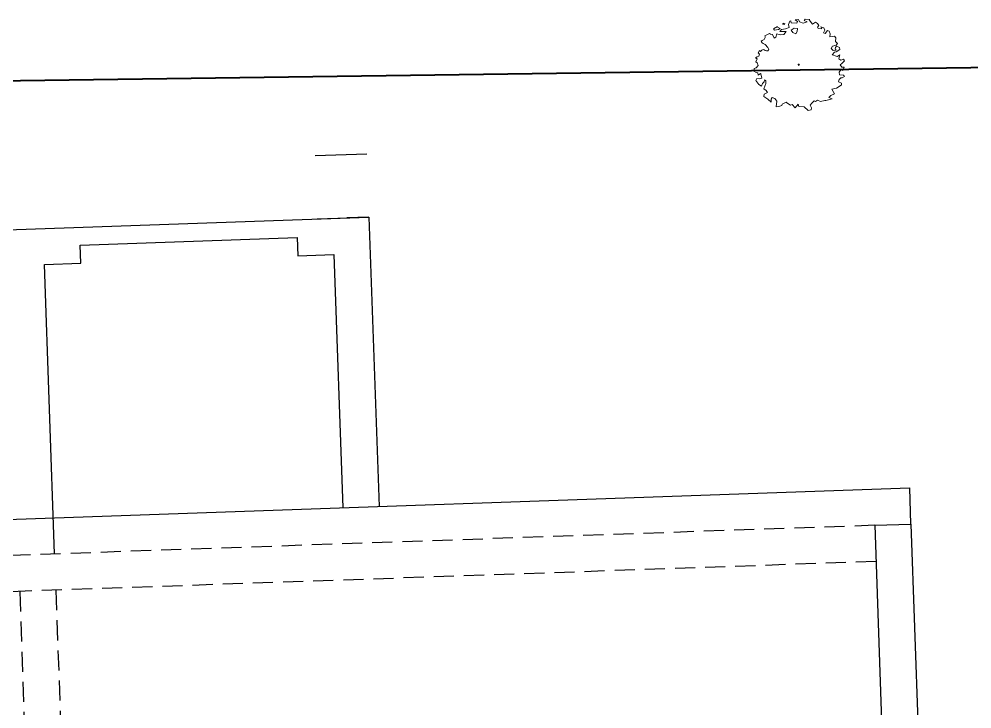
# Model space of a CAD drawing. Extents: x 2080 to 102399, y 2071 to 93424.
# Drawn here: x 87844.4 to 88081.3, y 80431.2 to 80602.8 of the extents above; entities that cross this region are included whole.
import ezdxf

# ---------------------------------------------------------------- set-up
doc = ezdxf.new("R2010")
doc.units = 0
doc.header["$LTSCALE"] = 20
doc.header["$MEASUREMENT"] = 0
doc.linetypes.add('HIDDEN', pattern=[0.375, 0.25, -0.125])
for name, color, linetype in [('DIMLINE', 254, 'Continuous'), ('Roof lilne', 31, 'Continuous'), ('wall', 13, 'Continuous')]:
    doc.layers.add(name, color=color, linetype=linetype)
for name, color, linetype, lineweight in [('fence', 13, 'FENCELINE2', 40), ('Mango tree', 96, 'Continuous', 5), ('sappotta', 114, 'Continuous', 5)]:
    doc.layers.add(name, color=color, linetype=linetype, lineweight=lineweight)
doc.linetypes.add('FENCELINE2', pattern='A,0.25,-0.1,[132,ltypeshp.shx,S=0.1,R=0,X=-0.1,Y=0],-0.1,1', length=1.45)

# ---------------------------------------------------------------- blocks, each defined once
blk = doc.blocks.new('NEEM')
at = {"layer": 'sappotta', "linetype": 'Continuous'}
for p, q in [((-0.517, 0.963), (-0.614, 0.901)), ((-0.521, 0.945), (-0.521, 0.945)), ((-0.449, 0.913), (-0.521, 0.945)), ((-0.359, 1.043), (-0.396, 1.016)), ((-0.396, 1.016), (-0.345, 1.011)), ((-0.345, 1.011), (-0.34, 1.039)), ((-0.213, 1.092), (-0.242, 1.007)), ((-0.242, 1.007), (-0.23, 0.935)), ((-0.191, 1.099), (-0.213, 1.092)), ((-0.177, 1.048), (-0.191, 1.099)), ((-0.043, 1.039), (-0.177, 1.048)), ((0.003, 1.132), (-0.083, 1.127)), ((-0.083, 1.127), (-0.023, 1.083)), ((-0.023, 1.083), (-0.043, 1.039)), ((0.03, 1.077), (0.003, 1.132)), ((0.114, 1.043), (0.03, 1.077)), ((0.216, 1.072), (0.114, 1.043)), ((0.162, 1.144), (0.142, 1.112)), ((0.142, 1.112), (0.216, 1.072)), ((0.283, 1.13), (0.162, 1.144)), ((0.267, 1.123), (0.283, 1.13)), ((0.351, 1.016), (0.267, 1.123)), ((0.421, 1.063), (0.351, 1.016)), ((0.473, 1.03), (0.421, 1.063)), ((0.472, 0.942), (0.501, 0.982)), ((0.483, 0.908), (0.472, 0.942)), ((0.501, 0.982), (0.473, 1.03)), ((0.551, 0.95), (0.581, 0.9)), ((0.627, 0.928), (0.551, 0.95)), ((-0.783, 0.757), (-0.83, 0.729)), ((-0.83, 0.729), (-0.826, 0.714)), ((-0.826, 0.714), (-0.818, 0.692)), ((-0.749, 0.774), (-0.783, 0.757)), ((-0.717, 0.789), (-0.749, 0.774)), ((-0.689, 0.772), (-0.717, 0.789)), ((-0.638, 0.758), (-0.689, 0.772)), ((-0.598, 0.672), (-0.638, 0.758)), ((-0.614, 0.901), (-0.589, 0.87)), ((-0.589, 0.87), (-0.494, 0.884)), ((-0.533, 0.776), (-0.562, 0.699)), ((-0.452, 0.75), (-0.533, 0.776)), ((-0.494, 0.884), (-0.449, 0.913)), ((-0.415, 0.884), (-0.459, 0.839)), ((-0.459, 0.839), (-0.303, 0.837)), ((-0.361, 0.762), (-0.452, 0.75)), ((-0.32, 0.906), (-0.415, 0.884)), ((-0.303, 0.837), (-0.361, 0.762)), ((-0.23, 0.935), (-0.32, 0.906)), ((-0.108, 0.922), (-0.177, 0.872)), ((-0.177, 0.872), (-0.139, 0.809)), ((-0.139, 0.809), (-0.067, 0.78)), ((-0.027, 0.908), (-0.108, 0.922)), ((-0.067, 0.78), (-0.034, 0.839)), ((-0.034, 0.839), (-0.027, 0.908)), ((0.581, 0.9), (0.483, 0.908)), ((0.616, 0.806), (0.654, 0.87)), ((0.66, 0.788), (0.616, 0.806)), ((0.654, 0.87), (0.627, 0.928)), ((0.715, 0.86), (0.66, 0.788)), ((0.762, 0.844), (0.715, 0.86)), ((0.783, 0.779), (0.762, 0.844)), ((0.776, 0.704), (0.783, 0.779)), ((0.888, 0.723), (0.776, 0.704)), ((0.924, 0.679), (0.888, 0.723)), ((-0.892, 0.613), (-0.923, 0.594)), ((-0.923, 0.594), (-0.895, 0.555)), ((-0.895, 0.555), (-0.868, 0.54)), ((-0.85, 0.638), (-0.892, 0.613)), ((-0.868, 0.54), (-0.818, 0.517)), ((-0.818, 0.692), (-0.85, 0.638)), ((-0.818, 0.517), (-0.752, 0.44)), ((-0.562, 0.699), (-0.598, 0.672)), ((0.804, 0.415), (0.84, 0.475)), ((0.84, 0.475), (0.934, 0.5)), ((0.913, 0.591), (0.924, 0.679)), ((0.964, 0.541), (0.913, 0.591)), ((0.942, 0.471), (0.917, 0.437)), ((0.934, 0.5), (0.964, 0.541)), ((1.014, 0.439), (0.942, 0.471)), ((-0.96, 0.366), (-0.994, 0.31)), ((-0.994, 0.31), (-0.961, 0.275)), ((-0.961, 0.275), (-0.978, 0.229)), ((-0.935, 0.345), (-0.96, 0.366)), ((-0.908, 0.372), (-0.935, 0.345)), ((-0.87, 0.389), (-0.908, 0.372)), ((-0.846, 0.386), (-0.87, 0.389)), ((-0.821, 0.367), (-0.846, 0.386)), ((-0.788, 0.359), (-0.821, 0.367)), ((-0.757, 0.361), (-0.788, 0.359)), ((-0.735, 0.394), (-0.757, 0.361)), ((-0.752, 0.44), (-0.735, 0.394)), ((0.86, 0.367), (0.804, 0.415)), ((0.829, 0.259), (0.888, 0.326)), ((0.838, 0.262), (0.829, 0.259)), ((0.931, 0.228), (0.838, 0.262)), ((0.933, 0.378), (0.86, 0.367)), ((0.888, 0.326), (0.93, 0.332)), ((0.917, 0.437), (0.904, 0.404)), ((0.904, 0.404), (0.933, 0.378)), ((0.93, 0.332), (1.018, 0.389)), ((1.025, 0.259), (0.962, 0.217)), ((0.996, 0.16), (1.025, 0.259)), ((1.018, 0.389), (1.014, 0.439)), ((-1.023, 0.208), (-1.062, 0.182)), ((-1.062, 0.182), (-1.02, 0.162)), ((-1.02, 0.162), (-1.049, 0.084)), ((-1.049, 0.084), (-1.017, 0.059)), ((-0.978, 0.229), (-1.023, 0.208)), ((-1.017, 0.059), (-0.991, -0.002)), ((0.02, 0.041), (-0.009, 0.024)), ((-0.009, 0.024), (0, 0)), ((0, 0), (0.014, 0.011)), ((0.014, 0.011), (0.027, 0.031)), ((0.962, 0.217), (0.931, 0.228)), ((1.046, 0.129), (0.996, 0.16)), ((1.029, 0.011), (1.074, 0.049)), ((1.074, -0.047), (1.029, 0.011)), ((1.109, 0.149), (1.046, 0.129)), ((1.074, 0.049), (1.137, 0.114)), ((1.137, 0.114), (1.109, 0.149)), ((-1.097, -0.077), (-1.098, -0.14)), ((-1.098, -0.14), (-1.044, -0.173)), ((-1.048, -0.062), (-1.097, -0.077)), ((-0.991, -0.002), (-1.048, -0.062)), ((-1.044, -0.173), (-1.007, -0.185)), ((-1.007, -0.185), (-0.992, -0.244)), ((-0.992, -0.244), (-0.937, -0.198)), ((-0.937, -0.198), (-0.93, -0.213)), ((-0.93, -0.213), (-0.902, -0.318)), ((1.007, -0.166), (1.046, -0.114)), ((1.016, -0.234), (1.007, -0.166)), ((1.11, -0.243), (1.016, -0.234)), ((1.046, -0.114), (1.1, -0.129)), ((1.129, -0.047), (1.074, -0.047)), ((1.1, -0.129), (1.129, -0.047)), ((-1.025, -0.325), (-1.052, -0.378)), ((-1.052, -0.378), (-0.982, -0.471)), ((-0.953, -0.336), (-1.025, -0.325)), ((-0.902, -0.318), (-0.953, -0.336)), ((-0.91, -0.516), (-0.888, -0.446)), ((-0.888, -0.446), (-0.848, -0.411)), ((-0.803, -0.452), (-0.853, -0.576)), ((-0.848, -0.411), (-0.837, -0.355)), ((-0.837, -0.355), (-0.803, -0.383)), ((-0.803, -0.383), (-0.803, -0.452)), ((0.992, -0.411), (1.004, -0.349)), ((1.066, -0.443), (0.992, -0.411)), ((1.004, -0.349), (1.045, -0.311)), ((1.045, -0.311), (1.083, -0.306)), ((1.061, -0.484), (1.066, -0.443)), ((1.083, -0.306), (1.137, -0.273)), ((1.137, -0.273), (1.11, -0.243)), ((-0.982, -0.471), (-0.91, -0.516)), ((-0.853, -0.576), (-0.797, -0.619)), ((-0.766, -0.668), (-0.844, -0.71)), ((-0.797, -0.619), (-0.766, -0.668)), ((0.797, -0.747), (0.887, -0.704)), ((0.826, -0.591), (0.943, -0.565)), ((0.887, -0.704), (0.826, -0.591)), ((0.943, -0.565), (1.032, -0.503)), ((1.032, -0.503), (1.061, -0.484)), ((-0.844, -0.71), (-0.852, -0.77)), ((-0.852, -0.77), (-0.758, -0.838)), ((-0.758, -0.838), (-0.675, -0.912)), ((-0.676, -0.836), (-0.649, -0.791)), ((-0.675, -0.912), (-0.676, -0.836)), ((-0.649, -0.791), (-0.582, -0.82)), ((-0.582, -0.82), (-0.534, -0.881)), ((-0.534, -0.881), (-0.554, -1.025)), ((-0.401, -0.955), (-0.302, -0.907)), ((-0.302, -0.907), (-0.286, -0.926)), ((-0.286, -0.926), (-0.197, -0.986)), ((0.287, -0.982), (0.327, -0.932)), ((0.327, -0.932), (0.391, -0.879)), ((0.391, -0.879), (0.423, -0.897)), ((0.423, -0.897), (0.47, -0.86)), ((0.47, -0.86), (0.543, -0.896)), ((0.543, -0.896), (0.652, -0.871)), ((0.652, -0.871), (0.68, -0.867)), ((0.68, -0.867), (0.834, -0.828)), ((0.751, -0.797), (0.797, -0.747)), ((0.834, -0.828), (0.751, -0.797)), ((-0.554, -1.025), (-0.486, -1.015)), ((-0.486, -1.015), (-0.413, -0.988)), ((-0.413, -0.988), (-0.401, -0.955)), ((-0.197, -0.986), (-0.157, -0.969)), ((-0.157, -0.969), (-0.078, -1.049)), ((-0.078, -1.049), (-0.006, -0.96)), ((-0.006, -0.96), (0.006, -1.017)), ((0.006, -1.017), (0.139, -1.026)), ((0.139, -1.026), (0.236, -1.115)), ((0.236, -1.115), (0.314, -1.096)), ((0.324, -1.046), (0.287, -0.982)), ((0.314, -1.096), (0.324, -1.046))]:
    blk.add_line(p, q, dxfattribs=at)
blk = doc.blocks.new('A$C3B680FE7')
for p, q in [((-303, 81), (-132, 81)), ((-132, 81), (-132, 9)), ((-204, 76.5), (-150, 76.5)), ((-204, 72), (-204, 76.5)), ((-150, 76.5), (-150, 72)), ((-213, 72), (-204, 72)), ((-213, 0), (-213, 72)), ((-150, 72), (-141, 72)), ((-141, 72), (-141, 9))]:
    blk.add_line(p, q)
at = {"layer": 'Roof lilne'}
for p in [(-435, 9), (0, 0)]:
    blk.add_line(p, (0, 9), dxfattribs=at)
at = {"layer": 'wall', "color": 7, "linetype": 'HIDDEN'}
for p, q in [((-9, 0), (-426, 0)), ((-9, -9), (-426, -9)), ((-222, -9), (-222, -213)), ((-213, -9), (-213, -213))]:
    blk.add_line(p, q, dxfattribs=at)
at = {"layer": 'wall', "color": 2}
for p, q in [((-9, 0), (-9, -222)), ((-9, 0), (0, 0)), ((0, 0), (0, -222))]:
    blk.add_line(p, q, dxfattribs=at)

msp = doc.modelspace()

# ---------------------------------------------------------------- linework, layer by layer
at = {"ltscale": 0.5}
for p, q in [((87917.962, 80568.82), (87930.798, 80569.268)), ((87918.511, 80553.079), (87931.348, 80553.527))]:
    msp.add_line(p, q, dxfattribs=at)
at = {"layer": 'DIMLINE', "ltscale": 0.5}
msp.add_line((87931.348, 80553.527), (87925.878, 80553.336), dxfattribs=at)
at = {"layer": 'fence', "linetype": 'Continuous', "ltscale": 0.5}
msp.add_line((86614.114, 80570.73), (88295.793, 80593.668, -0.003), dxfattribs=at)

# ---------------------------------------------------------------- block references
at = {"ltscale": 0.5, "rotation": 1.999948480607374}
msp.add_blockref('A$C3B680FE7', (88066.094, 80477.183), dxfattribs=at)
at = {"layer": 'Mango tree', "linetype": 'Continuous', "xscale": 10.06641919646063, "yscale": 10.06641919646063, "zscale": 10.06641919646063}
msp.add_blockref('NEEM', (88038.125, 80591.245), dxfattribs=at)

doc.saveas('drawing.dxf')
